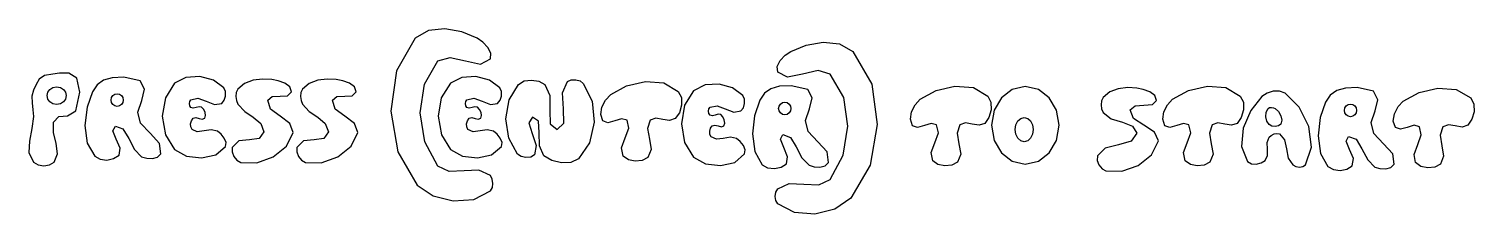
# Model space of a CAD drawing. Extents: x -61 to 60, y -7 to 8.
import ezdxf

# ---------------------------------------------------------------- set-up
doc = ezdxf.new("R2010")
doc.units = 0
doc.layers.add('Layer_1', color=7, linetype='CONTINUOUS')

msp = doc.modelspace()

# ---------------------------------------------------------------- linework, layer by layer
at = {"layer": 'Layer_1', "color": 7}
for points in [[(-23.647183, 7.487893), (-24.929721, 8.013334), (-26.360882, 8.263383), (-27.735467, 8.125687), (-28.848276, 7.487893), (-30.432595, 4.757026), (-30.900576, 1.368384), (-30.303004, -2.033861), (-28.690674, -4.805594), (-27.349172, -5.708112), (-25.655515, -6.127636), (-23.94275, -6.004333), (-22.543924, -5.278401), (-22.375893, -5.006254), (-22.327113, -4.661745), (-22.386739, -4.31035), (-22.543924, -4.017545), (-23.50324, -3.572142), (-24.750433, -3.623506), (-25.997632, -3.674871), (-26.956961, -3.229496), (-28.04101, -1.19648), (-28.431281, 1.235542), (-28.084394, 3.641571), (-26.956961, 5.596581), (-25.932584, 5.884871), (-24.624098, 5.58405), (-23.378784, 5.328921), (-22.543924, 5.754202), (-22.497356, 6.234488), (-22.750811, 6.724792), (-23.176637, 7.163196), (-23.647183, 7.487893)], [(2.673457, 6.38463), (3.955995, 6.910071), (5.387156, 7.16012), (6.761741, 7.022424), (7.87455, 6.38463), (9.458864, 3.653763), (9.926842, 0.265149), (9.329267, -3.137124), (7.716923, -5.908857), (6.375427, -6.811376), (4.681778, -7.230899), (2.969021, -7.107624), (1.570198, -6.381692), (1.40216, -6.109517), (1.353381, -5.765008), (1.413011, -5.413614), (1.570198, -5.120808), (2.52951, -4.675433), (3.776703, -4.726769), (5.023903, -4.778134), (5.983234, -4.332759), (7.067279, -2.299743), (7.457545, 0.132279), (7.110655, 2.538308), (5.983234, 4.493318), (4.95886, 4.781608), (3.650374, 4.480815), (2.405059, 4.225658), (1.570198, 4.650939), (1.52363, 5.131225), (1.777085, 5.621529), (2.202912, 6.059933), (2.673457, 6.38463)], [(-59.267973, 4.48694), (-59.975984, 4.359629), (-60.409726, 4.049834), (-60.679228, 3.624553), (-60.894533, 3.15073), (-61.02764, 2.626841), (-61.012852, 2.069791), (-60.938904, 1.49942), (-60.894536, 0.935709), (-61.021358, -0.073376), (-61.232725, -1.117458), (-61.275, -2.091491), (-60.894536, -2.890434), (-60.505507, -3.122449), (-60.02024, -3.20054), (-59.535746, -3.123606), (-59.149048, -2.890434), (-58.864345, -2.182226), (-58.982884, -1.321561), (-59.201293, -0.406258), (-59.216194, 0.465866), (-58.767277, 0.921288), (-58.040019, 0.989106), (-57.343455, 1.420567), (-56.986624, 2.966919), (-57.244931, 4.14356), (-57.925033, 4.563506), (-58.706264, 4.566329), (-59.267973, 4.48694)], [(-53.310426, 4.224529), (-54.289051, 4.179092), (-55.017162, 3.972025), (-55.551951, 3.585889), (-55.950606, 3.003156), (-56.394054, 1.708434), (-56.566954, 0.180652), (-56.382409, -1.285436), (-55.753528, -2.395049), (-55.293398, -2.647469), (-54.728011, -2.709191), (-54.163186, -2.594129), (-53.704741, -2.316168), (-53.616493, -1.724546), (-53.937947, -0.95899), (-54.22162, -0.261252), (-54.02002, 0.126945), (-53.388412, -0.106763), (-52.895319, -0.901191), (-52.412883, -1.821856), (-51.813243, -2.434278), (-51.383743, -2.560403), (-50.905842, -2.584392), (-50.477832, -2.474269), (-50.198014, -2.198199), (-50.308329, -1.315775), (-51.084122, -0.474047), (-51.899515, 0.382328), (-52.128651, 1.30875), (-51.783649, 2.28428), (-51.569281, 3.2109), (-51.930043, 3.915383), (-53.310426, 4.224529)], [(-44.914924, 3.323422), (-45.780068, 3.976061), (-46.922354, 4.281228), (-48.095956, 4.207652), (-49.055043, 3.724093), (-49.824516, 2.507207), (-50.076995, 0.950441), (-49.818496, -0.610643), (-49.055043, -1.840596), (-48.047368, -2.385792), (-46.791982, -2.539208), (-45.599708, -2.276544), (-44.781388, -1.573472), (-44.727893, -1.231137), (-44.87352, -0.869158), (-45.140019, -0.53656), (-45.44914, -0.282475), (-45.970038, -0.173452), (-46.567942, -0.27302), (-47.140656, -0.343943), (-47.58598, -0.148927), (-47.690388, 0.06796), (-47.704527, 0.32879), (-47.637136, 0.584484), (-47.496936, 0.785934), (-47.269651, 0.841955), (-46.990387, 0.770581), (-46.719552, 0.706883), (-46.517543, 0.785934), (-46.439878, 1.014647), (-46.479099, 1.279653), (-46.604321, 1.531537), (-46.784666, 1.720823), (-46.99543, 1.758048), (-47.239696, 1.686618), (-47.479037, 1.62117), (-47.675018, 1.676288), (-47.766478, 1.824568), (-47.797951, 2.01233), (-47.767957, 2.198992), (-47.675018, 2.344054), (-47.094459, 2.463547), (-46.398205, 2.205427), (-45.694854, 1.93867), (-45.093001, 2.032425), (-44.88217, 2.298109), (-44.773969, 2.64956), (-44.78077, 3.015207), (-44.914924, 3.323422)], [(-40.897449, 4.020511), (-41.667111, 4.065695), (-42.457576, 3.971432), (-43.177223, 3.704676), (-43.734423, 3.232434), (-43.870623, 2.945837), (-43.906886, 2.614), (-43.856916, 2.27618), (-43.734423, 1.971578), (-43.164371, 1.358422), (-42.440011, 0.868794), (-41.820346, 0.352666), (-41.564368, -0.340105), (-41.937587, -0.909093), (-42.76587, -1.013938), (-43.654125, -1.110176), (-44.207252, -1.653426), (-44.215973, -2.028443), (-44.075082, -2.409979), (-43.822956, -2.728438), (-43.497985, -2.914282), (-42.156741, -2.945975), (-40.778359, -2.450167), (-39.656535, -1.556003), (-39.08495, -0.392542), (-39.382333, 0.356025), (-40.193759, 0.959896), (-40.986239, 1.559928), (-41.22678, 2.296923), (-40.848418, 2.616596), (-40.194521, 2.639456), (-39.560698, 2.665703), (-39.242551, 2.996044), (-39.381949, 3.415398), (-39.803493, 3.715852), (-40.358289, 3.912504), (-40.897449, 4.020511)], [(-35.473157, 4.020511), (-36.242814, 4.065695), (-37.033273, 3.971432), (-37.752909, 3.704676), (-38.310106, 3.232434), (-38.446312, 2.945837), (-38.482572, 2.614), (-38.432599, 2.27618), (-38.310106, 1.971578), (-37.740054, 1.358422), (-37.015697, 0.868794), (-36.396038, 0.352666), (-36.140077, -0.340105), (-36.513304, -0.909093), (-37.341579, -1.013938), (-38.229817, -1.110176), (-38.782935, -1.653426), (-38.791656, -2.028443), (-38.650768, -2.409979), (-38.39865, -2.728438), (-38.073694, -2.914282), (-36.732453, -2.945975), (-35.354068, -2.450196), (-34.232232, -1.556003), (-33.66063, -0.392542), (-33.958005, 0.356025), (-34.769433, 0.959896), (-35.561916, 1.559928), (-35.80246, 2.296923), (-35.424099, 2.616596), (-34.770207, 2.639456), (-34.136389, 2.665703), (-33.818257, 2.996044), (-33.957658, 3.415398), (-34.379199, 3.715852), (-34.933989, 3.912504), (-35.473157, 4.020511)], [(-21.754334, 3.323422), (-22.619473, 3.976061), (-23.761755, 4.281228), (-24.935357, 4.207652), (-25.894454, 3.724093), (-26.663935, 2.507207), (-26.916412, 0.950469), (-26.65791, -0.610643), (-25.894454, -1.840596), (-24.88678, -2.385792), (-23.631387, -2.539208), (-22.439108, -2.276544), (-21.620773, -1.573472), (-21.567282, -1.231137), (-21.712917, -0.869158), (-21.979424, -0.53656), (-22.28855, -0.282475), (-22.809448, -0.173452), (-23.407352, -0.27302), (-23.980065, -0.343943), (-24.42539, -0.148927), (-24.529797, 0.06796), (-24.543942, 0.32879), (-24.47655, 0.584484), (-24.33635, 0.785934), (-24.109061, 0.841955), (-23.829792, 0.770581), (-23.558954, 0.706883), (-23.356958, 0.785934), (-23.2793, 1.014647), (-23.318518, 1.279682), (-23.443736, 1.531565), (-23.624079, 1.720823), (-23.834844, 1.758048), (-24.079107, 1.686618), (-24.318439, 1.62117), (-24.514405, 1.676288), (-24.60587, 1.824596), (-24.637349, 2.01233), (-24.607356, 2.198992), (-24.514405, 2.344054), (-23.933839, 2.463519), (-23.237596, 2.205399), (-22.534261, 1.93867), (-21.932415, 2.032425), (-21.721576, 2.298109), (-21.613372, 2.64956), (-21.620168, 3.015207), (-21.754334, 3.323422)], [(-20.258606, -2.205057), (-21.000466, -0.886289), (-21.235549, 0.731691), (-20.96246, 2.339172), (-20.179805, 3.626472), (-19.696287, 3.907255), (-19.099242, 3.987801), (-18.490849, 3.887697), (-17.973287, 3.626472), (-17.559193, 2.69576), (-17.561733, 1.424716), (-17.51393, 0.308922), (-16.948839, -0.156124), (-16.392201, 0.374821), (-16.419743, 1.567887), (-16.495119, 2.903701), (-16.081981, 3.86289), (-15.758862, 3.997115), (-15.383034, 4.011508), (-15.021765, 3.912222), (-14.742321, 3.705184), (-14.010823, 2.23204), (-13.836472, 0.463777), (-14.213546, -1.259895), (-15.136323, -2.599152), (-15.796555, -2.91812), (-16.587092, -2.951253), (-17.381188, -2.749238), (-18.052098, -2.362735), (-18.411334, -1.532663), (-18.436277, -0.411422), (-18.505538, 0.541896), (-18.99773, 0.86823), (-19.305834, 0.406091), (-19.028201, -0.495383), (-18.695931, -1.503086), (-18.840129, -2.283938), (-19.157983, -2.461174), (-19.554123, -2.499584), (-19.947887, -2.410459), (-20.258606, -2.205057)], [(-12.446882, 2.77735), (-11.113481, 3.505879), (-9.535542, 3.865063), (-7.994527, 3.745626), (-6.771895, 3.038265), (-6.513955, 2.519597), (-6.497995, 1.884681), (-6.684213, 1.255806), (-7.032804, 0.755228), (-7.502871, 0.601614), (-8.081173, 0.694804), (-8.657129, 0.785595), (-9.12016, 0.624785), (-9.352425, -0.079106), (-9.201252, -0.958566), (-9.058452, -1.829137), (-9.315836, -2.506273), (-9.799358, -2.755447), (-10.387119, -2.813952), (-10.961077, -2.685992), (-11.403191, -2.375802), (-11.529508, -1.686107), (-11.226733, -0.863683), (-10.93065, -0.047186), (-11.077047, 0.624785), (-11.52835, 0.748257), (-12.105244, 0.577626), (-12.67357, 0.414275), (-13.099169, 0.559535), (-13.281436, 1.096294), (-13.177188, 1.718594), (-12.870858, 2.315832), (-12.446882, 2.77735)], [(-1.344016, 2.692994), (-2.209156, 3.345633), (-3.351438, 3.6508), (-4.525039, 3.577224), (-5.484136, 3.093665), (-6.253623, 1.876779), (-6.5061, 0.320041), (-6.247595, -1.241071), (-5.484136, -2.471024), (-4.476462, -3.01622), (-3.221069, -3.169636), (-2.02879, -2.906972), (-1.210456, -2.2039), (-1.156961, -1.861565), (-1.30259, -1.499586), (-1.569096, -1.166988), (-1.878233, -0.912903), (-2.39913, -0.80388), (-2.997031, -0.903477), (-3.569737, -0.974371), (-4.015047, -0.779355), (-4.119455, -0.562468), (-4.133609, -0.301638), (-4.066227, -0.045944), (-3.926032, 0.155506), (-3.698743, 0.211527), (-3.419474, 0.140125), (-3.148636, 0.076427), (-2.94664, 0.155506), (-2.868992, 0.384219), (-2.908207, 0.649225), (-3.033411, 0.901109), (-3.213735, 1.090395), (-3.424495, 1.12762), (-3.668769, 1.05619), (-3.908114, 0.990742), (-4.104087, 1.04586), (-4.195546, 1.194168), (-4.227026, 1.381902), (-4.197036, 1.568564), (-4.104087, 1.713626), (-3.523526, 1.833091), (-2.82728, 1.574971), (-2.123934, 1.308242), (-1.522071, 1.401997), (-1.31124, 1.667681), (-1.203044, 2.019132), (-1.209847, 2.384779), (-1.344016, 2.692994)], [(-58.947857, 3.419434), (-58.63428, 3.361381), (-58.378155, 3.203054), (-58.205441, 2.968302), (-58.142101, 2.680858), (-58.205441, 2.393472), (-58.378155, 2.158832), (-58.63428, 2.000618), (-58.947857, 1.942622), (-59.261378, 2.000618), (-59.517379, 2.158832), (-59.689969, 2.393472), (-59.753252, 2.680858), (-59.689969, 2.968302), (-59.517379, 3.203054), (-59.261378, 3.361381), (-58.947857, 3.419434)], [(-53.862055, 2.845422), (-53.66271, 2.803653), (-53.499972, 2.689692), (-53.390278, 2.520669), (-53.350061, 2.313631), (-53.390278, 2.106593), (-53.499972, 1.93757), (-53.66271, 1.823608), (-53.862055, 1.78184), (-54.061467, 1.823608), (-54.224346, 1.93757), (-54.334184, 2.106593), (-54.374466, 2.313631), (-54.334184, 2.520669), (-54.224346, 2.689692), (-54.061467, 2.803653), (-53.862055, 2.845422)], [(2.711584, 3.515277), (1.732947, 3.469867), (1.004837, 3.262801), (0.470055, 2.876664), (0.071404, 2.293932), (-0.372048, 0.999209), (-0.54495, -0.528601), (-0.360411, -1.994689), (0.268457, -3.104302), (0.728584, -3.356722), (1.293978, -3.418444), (1.858808, -3.303382), (2.317244, -3.025421), (2.405499, -2.43377), (2.084044, -1.668214), (1.800376, -0.970476), (2.00199, -0.582308), (2.633601, -0.816044), (3.126684, -1.610443), (3.609108, -2.531109), (4.208742, -3.143503), (4.638258, -3.269628), (5.116169, -3.293617), (5.54418, -3.183465), (5.823996, -2.907396), (5.713665, -2.024971), (4.937873, -1.183244), (4.122477, -0.326868), (3.893332, 0.599498), (4.23834, 1.575055), (4.452716, 2.501676), (4.091963, 3.20613), (2.711584, 3.515277)], [(13.538856, 2.38334), (14.872257, 3.111868), (16.450196, 3.471052), (17.991211, 3.351616), (19.213843, 2.644254), (19.471792, 2.125586), (19.487749, 1.490671), (19.301526, 0.861767), (18.952932, 0.361189), (18.482865, 0.207576), (17.904564, 0.300766), (17.328608, 0.391585), (16.865577, 0.230746), (16.633325, -0.473144), (16.784494, -1.352605), (16.927279, -2.223148), (16.669875, -2.900284), (16.186353, -3.149458), (15.598598, -3.207962), (15.024643, -3.080031), (14.582519, -2.76984), (14.456192, -2.080146), (14.758971, -1.257722), (15.055067, -0.441197), (14.908689, 0.230746), (14.457376, 0.354218), (13.880477, 0.183615), (13.312154, 0.020237), (12.886567, 0.165525), (12.704312, 0.702283), (12.808552, 1.324583), (13.114872, 1.921822), (13.538856, 2.38334)], [(22.353544, 3.460328), (21.249245, 3.203901), (20.347426, 2.504639), (19.739383, 1.467557), (19.516415, 0.197585), (19.739383, -1.072274), (20.347426, -2.109215), (21.249245, -2.808279), (22.353544, -3.064622), (23.457762, -2.808279), (24.359402, -2.109215), (24.967266, -1.072274), (25.190153, 0.197585), (24.967266, 1.467557), (24.359402, 2.504639), (23.457762, 3.203901), (22.353544, 3.460328)], [(31.714996, 3.311258), (30.945339, 3.35647), (30.154883, 3.26218), (29.435244, 2.995423), (28.878047, 2.523209), (28.741833, 2.236584), (28.705576, 1.904776), (28.755552, 1.566956), (28.878047, 1.262353), (29.552321, 0.73948), (30.505931, 0.448565), (31.354835, 0.131094), (31.714996, -0.471366), (31.237561, -1.130637), (30.180034, -1.434167), (29.062545, -1.729118), (28.405221, -2.36265), (28.3965, -2.737667), (28.537391, -3.119203), (28.789517, -3.437691), (29.114488, -3.623534), (30.455715, -3.655256), (31.834091, -3.159448), (32.955924, -2.265255), (33.527523, -1.101794), (33.195412, -0.367113), (32.307564, 0.206193), (31.438661, 0.775661), (31.163379, 1.498771), (31.576476, 1.832357), (32.306793, 1.885754), (33.017039, 1.94265), (33.369922, 2.28682), (33.230529, 2.706174), (32.80898, 3.006599), (32.254173, 3.203252), (31.714996, 3.311258)], [(34.719681, 2.38334), (36.053082, 3.111868), (37.631014, 3.471052), (39.172027, 3.351616), (40.394661, 2.644254), (40.65261, 2.125586), (40.668555, 1.490671), (40.482331, 0.861767), (40.133733, 0.361189), (39.663672, 0.207576), (39.085373, 0.300794), (38.509414, 0.391585), (38.046378, 0.230746), (37.81412, -0.473144), (37.96529, -1.352605), (38.10808, -2.223148), (37.850691, -2.900284), (37.367162, -3.149486), (36.7794, -3.207962), (36.205448, -3.080031), (35.763335, -2.76984), (35.637013, -2.080146), (35.939789, -1.257722), (36.235874, -0.441197), (36.08948, 0.230746), (35.638173, 0.354218), (35.061277, 0.183587), (34.492954, 0.020237), (34.067358, 0.165525), (33.885101, 0.702283), (33.989351, 1.324583), (34.295681, 1.921822), (34.719681, 2.38334)], [(44.157889, 2.895686), (43.690441, 3.065076), (43.160916, 3.057174), (42.644351, 2.899129), (42.215788, 2.618036), (41.281644, 1.430078), (40.648475, -0.05458), (40.498418, -1.566925), (41.013611, -2.838054), (41.328862, -3.028525), (41.736481, -3.056748), (42.152624, -2.952466), (42.493449, -2.745541), (42.68908, -2.3263), (42.676634, -1.79544), (42.65352, -1.25411), (42.81713, -0.803429), (43.000095, -0.644312), (43.227227, -0.529899), (43.468939, -0.482966), (43.695628, -0.526287), (44.11884, -1.023393), (44.276526, -1.773991), (44.421168, -2.548127), (44.80525, -3.11576), (45.06626, -3.237878), (45.367928, -3.295056), (45.654158, -3.262572), (45.868855, -3.11576), (46.3769, -1.634602), (46.139467, 0.088026), (45.338986, 1.711594), (44.157889, 2.895686)], [(50.193346, 3.357656), (49.214713, 3.312218), (48.486602, 3.10518), (47.951813, 2.719043), (47.553158, 2.136339), (47.109696, 0.841616), (46.936798, -0.686194), (47.121349, -2.152282), (47.75023, -3.261895), (48.210368, -3.514314), (48.775758, -3.576036), (49.340581, -3.460974), (49.79902, -3.183042), (49.887288, -2.591391), (49.565828, -1.825835), (49.282144, -1.128069), (49.483741, -0.739901), (50.11536, -0.973637), (50.60845, -1.768064), (51.090878, -2.688702), (51.690507, -3.301096), (52.120021, -3.427221), (52.597928, -3.45121), (53.025937, -3.341058), (53.30575, -3.064988), (53.195409, -2.182564), (52.41962, -1.340865), (51.604235, -0.484461), (51.375107, 0.441905), (51.720118, 1.417462), (51.934491, 2.344083), (51.573729, 3.048538), (50.193346, 3.357656)], [(54.070078, 2.225719), (55.403479, 2.954247), (56.981415, 3.313431), (58.52243, 3.193995), (59.745064, 2.486661), (60.003013, 1.967993), (60.018986, 1.333078), (59.832759, 0.704174), (59.484161, 0.203596), (59.014092, 0.049983), (58.435796, 0.143173), (57.859843, 0.233964), (57.396809, 0.073125), (57.16456, -0.630737), (57.315729, -1.510226), (57.458514, -2.380769), (57.201119, -3.057905), (56.717602, -3.307079), (56.129846, -3.365583), (55.555888, -3.237624), (55.113769, -2.927433), (54.987447, -2.237767), (55.290223, -1.415343), (55.586308, -0.598818), (55.439917, 0.073125), (54.988604, 0.196597), (54.411708, 0.025994), (53.843386, -0.137356), (53.417795, 0.007904), (53.235535, 0.544662), (53.339783, 1.166962), (53.646112, 1.764201), (54.070078, 2.225719)], [(2.159955, 2.136198), (2.359301, 2.094429), (2.522039, 1.980468), (2.631733, 1.811445), (2.67195, 1.604406), (2.631733, 1.397368), (2.522039, 1.228317), (2.359301, 1.114356), (2.159955, 1.072587), (1.960543, 1.114356), (1.797663, 1.228317), (1.687825, 1.397368), (1.647544, 1.604406), (1.687825, 1.811445), (1.797663, 1.980468), (1.960543, 2.094429), (2.159955, 2.136198)], [(42.724578, 1.600963), (42.853198, 1.679026), (43.015098, 1.699346), (43.182074, 1.670418), (43.325923, 1.601104), (43.592022, 1.34098), (43.793122, 0.997544), (43.876189, 0.632207), (43.788183, 0.306382), (43.594443, 0.155224), (43.325844, 0.101376), (43.045651, 0.138403), (42.817133, 0.259843), (42.618403, 0.549008), (42.530615, 0.919312), (42.562947, 1.295204), (42.724578, 1.600963)], [(49.641718, 1.978605), (49.841063, 1.936808), (50.003797, 1.822846), (50.113486, 1.653824), (50.1537, 1.446785), (50.113486, 1.239747), (50.003797, 1.070724), (49.841063, 0.956763), (49.641718, 0.914966), (49.442308, 0.956763), (49.279429, 1.070724), (49.169591, 1.239747), (49.129309, 1.446785), (49.169591, 1.653824), (49.279429, 1.822846), (49.442308, 1.936808), (49.641718, 1.978605)], [(22.258916, 0.859537), (22.553395, 0.779697), (22.793886, 0.561962), (22.956038, 0.238959), (23.0155, -0.15666), (22.956038, -0.552392), (22.793886, -0.875565), (22.553395, -1.093497), (22.258916, -1.173394), (21.964422, -1.093497), (21.723923, -0.875565), (21.561769, -0.552392), (21.502306, -0.15666), (21.561769, 0.238959), (21.723923, 0.561962), (21.964422, 0.779697), (22.258916, 0.859537)]]:
    msp.add_lwpolyline(points, dxfattribs=at)

doc.saveas('drawing.dxf')
